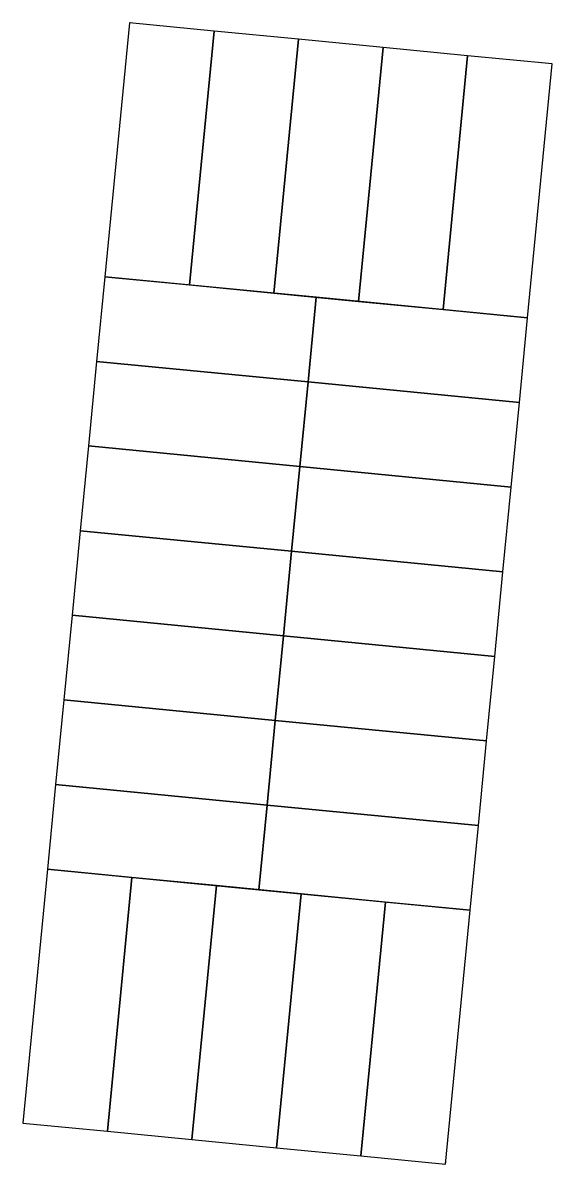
# Model space of a CAD drawing. Header units: millimetres. Extents: x 3582625 to 3582687, y 7297438 to 7297572.
import ezdxf

# ---------------------------------------------------------------- set-up
doc = ezdxf.new("R2010")
doc.units = ezdxf.units.MM

msp = doc.modelspace()

# ---------------------------------------------------------------- linework, layer by layer
for p, q in [((3582644.7, 7297541.11), (3582647.6, 7297570.97)), ((3582634.75, 7297542.07), (3582644.7, 7297541.11))]:
    msp.add_line(p, q)
for points in [[(3582647.6, 7297570.97), (3582637.65, 7297571.93), (3582634.75, 7297542.07), (3582644.7, 7297541.11)], [(3582657.56, 7297570), (3582647.6, 7297570.97), (3582644.7, 7297541.11), (3582654.66, 7297540.14)], [(3582667.51, 7297569.03), (3582657.56, 7297570), (3582654.66, 7297540.14), (3582664.61, 7297539.18)], [(3582677.46, 7297568.07), (3582667.51, 7297569.03), (3582664.61, 7297539.18), (3582674.56, 7297538.21)], [(3582687.42, 7297567.1), (3582677.46, 7297568.07), (3582674.56, 7297538.21), (3582684.52, 7297537.24)], [(3582659.63, 7297539.66), (3582634.75, 7297542.07), (3582633.78, 7297532.12), (3582658.67, 7297529.71)], [(3582684.52, 7297537.24), (3582659.63, 7297539.66), (3582658.67, 7297529.71), (3582683.55, 7297527.29)], [(3582658.67, 7297529.71), (3582633.78, 7297532.12), (3582632.82, 7297522.17), (3582657.7, 7297519.75)], [(3582683.55, 7297527.29), (3582658.67, 7297529.71), (3582657.7, 7297519.75), (3582682.58, 7297517.34)], [(3582657.7, 7297519.75), (3582632.82, 7297522.17), (3582631.85, 7297512.21), (3582656.73, 7297509.8)], [(3582682.58, 7297517.34), (3582657.7, 7297519.75), (3582656.73, 7297509.8), (3582681.62, 7297507.38)], [(3582656.73, 7297509.8), (3582631.85, 7297512.21), (3582630.89, 7297502.26), (3582655.77, 7297499.85)], [(3582681.62, 7297507.38), (3582656.73, 7297509.8), (3582655.77, 7297499.85), (3582680.65, 7297497.43)], [(3582655.77, 7297499.85), (3582630.89, 7297502.26), (3582629.92, 7297492.31), (3582654.8, 7297489.89)], [(3582680.65, 7297497.43), (3582655.77, 7297499.85), (3582654.8, 7297489.89), (3582679.68, 7297487.48)], [(3582654.8, 7297489.89), (3582629.92, 7297492.31), (3582628.95, 7297482.36), (3582653.84, 7297479.94)], [(3582679.68, 7297487.48), (3582654.8, 7297489.89), (3582653.84, 7297479.94), (3582678.72, 7297477.52)], [(3582653.84, 7297479.94), (3582628.95, 7297482.36), (3582627.99, 7297472.4), (3582652.87, 7297469.99)], [(3582678.72, 7297477.52), (3582653.84, 7297479.94), (3582652.87, 7297469.99), (3582677.75, 7297467.57)], [(3582637.94, 7297471.44), (3582627.99, 7297472.4), (3582625.09, 7297442.54), (3582635.04, 7297441.58)], [(3582647.89, 7297470.47), (3582637.94, 7297471.44), (3582635.04, 7297441.58), (3582644.99, 7297440.61)], [(3582657.85, 7297469.5), (3582647.89, 7297470.47), (3582644.99, 7297440.61), (3582654.95, 7297439.64)], [(3582667.8, 7297468.54), (3582657.85, 7297469.5), (3582654.95, 7297439.64), (3582664.9, 7297438.68)], [(3582677.75, 7297467.57), (3582667.8, 7297468.54), (3582664.9, 7297438.68), (3582674.85, 7297437.71)]]:
    msp.add_lwpolyline(points, close=True)
for points in [[(3582637.71, 7297571.93), (3582637.65, 7297571.93), (3582637.64, 7297571.87)], [(3582625.1, 7297442.63), (3582625.09, 7297442.54), (3582625.18, 7297442.53)], [(3582674.59, 7297437.74), (3582674.85, 7297437.71), (3582674.88, 7297437.98)]]:
    msp.add_lwpolyline(points)

doc.saveas('drawing.dxf')
